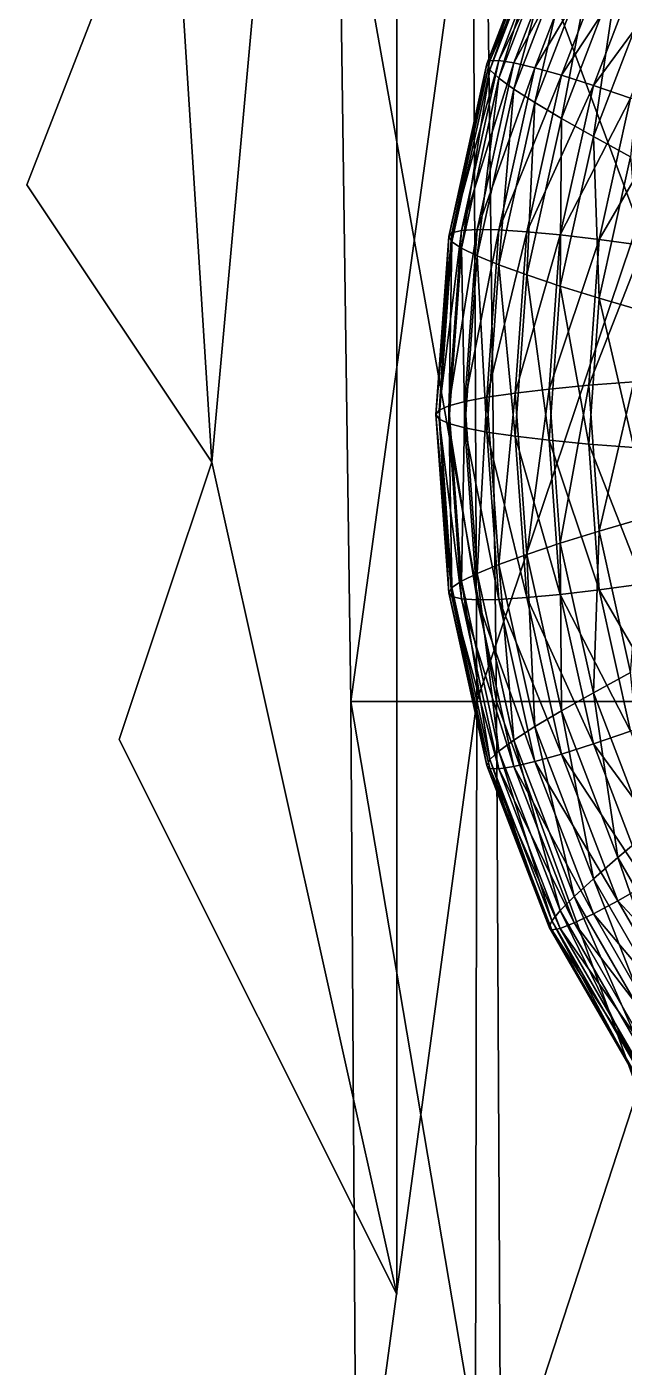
# Model space of a CAD drawing. Header units: metres. Extents: x -4.19 to 4.19, y -6.6 to 2.07.
# Drawn here: x -1.187 to -0.622, y -5.002 to -3.733 of the extents above; entities that cross this region are included whole.
import ezdxf

# ---------------------------------------------------------------- set-up
doc = ezdxf.new("R2010")
doc.units = ezdxf.units.M

msp = doc.modelspace()

# ---------------------------------------------------------------- linework, layer by layer
at = {"layer": 'Cockpit'}
for points in [[(-0.7518, -3.7682, 0.3813), (-0.6902, -3.6126, 0.4022), (-0.6928, -3.615, 0.4195)], [(-0.7518, -3.7682, 0.3813), (-0.7489, -3.7653, 0.3641), (-0.6902, -3.6126, 0.4022)], [(-0.7489, -3.7737, 0.3979), (-0.7518, -3.7682, 0.3813), (-0.6928, -3.615, 0.4195)], [(-0.7489, -3.7653, 0.3641), (-0.6823, -3.6139, 0.384), (-0.6902, -3.6126, 0.4022)], [(-0.7489, -3.7653, 0.3641), (-0.7403, -3.7649, 0.3464), (-0.6823, -3.6139, 0.384)], [(-0.7489, -3.7737, 0.3979), (-0.6928, -3.615, 0.4195), (-0.6902, -3.621, 0.436)], [(-0.7403, -3.7649, 0.3464), (-0.6692, -3.619, 0.3652), (-0.6823, -3.6139, 0.384)], [(-0.7403, -3.7817, 0.4137), (-0.7489, -3.7737, 0.3979), (-0.6902, -3.621, 0.436)], [(-0.7403, -3.7649, 0.3464), (-0.7261, -3.767, 0.3283), (-0.6692, -3.619, 0.3652)], [(-0.7403, -3.7817, 0.4137), (-0.6902, -3.621, 0.436), (-0.6823, -3.6307, 0.4514)], [(-0.7261, -3.767, 0.3283), (-0.651, -3.6277, 0.3459), (-0.6692, -3.619, 0.3652)], [(-0.7261, -3.767, 0.3283), (-0.7064, -3.7717, 0.3099), (-0.651, -3.6277, 0.3459)], [(-0.7064, -3.7717, 0.3099), (-0.6279, -3.64, 0.3262), (-0.651, -3.6277, 0.3459)], [(-0.7261, -3.7921, 0.4287), (-0.7403, -3.7817, 0.4137), (-0.6823, -3.6307, 0.4514)], [(-0.7261, -3.7921, 0.4287), (-0.6823, -3.6307, 0.4514), (-0.6692, -3.644, 0.4656)], [(-0.7064, -3.7717, 0.3099), (-0.6813, -3.7789, 0.2915), (-0.6279, -3.64, 0.3262)], [(-0.6813, -3.7789, 0.2915), (-0.6, -3.6558, 0.3063), (-0.6279, -3.64, 0.3262)], [(-0.7064, -3.8048, 0.4427), (-0.7261, -3.7921, 0.4287), (-0.6692, -3.644, 0.4656)], [(-0.7064, -3.8048, 0.4427), (-0.6692, -3.644, 0.4656), (-0.651, -3.6608, 0.4786)], [(-0.6813, -3.8198, 0.4556), (-0.7064, -3.8048, 0.4427), (-0.651, -3.6608, 0.4786)], [(-0.6813, -3.7789, 0.2915), (-0.651, -3.7885, 0.2732), (-0.6, -3.6558, 0.3063)], [(-0.6813, -3.8198, 0.4556), (-0.651, -3.6608, 0.4786), (-0.6279, -3.6809, 0.4902)], [(-0.651, -3.7885, 0.2732), (-0.5675, -3.6749, 0.2863), (-0.6, -3.6558, 0.3063)], [(-0.651, -3.7885, 0.2732), (-0.6158, -3.8005, 0.255), (-0.5675, -3.6749, 0.2863)], [(-0.651, -3.8369, 0.4673), (-0.6813, -3.8198, 0.4556), (-0.6279, -3.6809, 0.4902)], [(-0.651, -3.8369, 0.4673), (-0.6279, -3.6809, 0.4902), (-0.6, -3.7041, 0.5004)], [(-0.6158, -3.856, 0.4777), (-0.651, -3.8369, 0.4673), (-0.6, -3.7041, 0.5004)], [(-0.7878, -3.9316, 0.3406), (-0.7489, -3.7653, 0.3641), (-0.7518, -3.7682, 0.3813)], [(-0.7878, -3.9316, 0.3406), (-0.7848, -3.928, 0.3235), (-0.7489, -3.7653, 0.3641)], [(-0.7848, -3.928, 0.3235), (-0.7403, -3.7649, 0.3464), (-0.7489, -3.7653, 0.3641)], [(-0.7848, -3.928, 0.3235), (-0.7759, -3.9258, 0.3062), (-0.7403, -3.7649, 0.3464)], [(-0.7759, -3.9258, 0.3062), (-0.7261, -3.767, 0.3283), (-0.7403, -3.7649, 0.3464)], [(-0.7759, -3.9258, 0.3062), (-0.761, -3.9248, 0.2889), (-0.7261, -3.767, 0.3283)], [(-0.761, -3.9248, 0.2889), (-0.7064, -3.7717, 0.3099), (-0.7261, -3.767, 0.3283)], [(-0.7848, -3.9365, 0.3573), (-0.7878, -3.9316, 0.3406), (-0.7518, -3.7682, 0.3813)], [(-0.7848, -3.9365, 0.3573), (-0.7518, -3.7682, 0.3813), (-0.7489, -3.7737, 0.3979)], [(-0.7759, -3.9426, 0.3736), (-0.7848, -3.9365, 0.3573), (-0.7489, -3.7737, 0.3979)], [(-0.7759, -3.9426, 0.3736), (-0.7489, -3.7737, 0.3979), (-0.7403, -3.7817, 0.4137)], [(-0.761, -3.9248, 0.2889), (-0.7403, -3.9252, 0.2717), (-0.7064, -3.7717, 0.3099)], [(-0.7403, -3.9252, 0.2717), (-0.6813, -3.7789, 0.2915), (-0.7064, -3.7717, 0.3099)], [(-0.7403, -3.9252, 0.2717), (-0.714, -3.9269, 0.2546), (-0.6813, -3.7789, 0.2915)], [(-0.714, -3.9269, 0.2546), (-0.651, -3.7885, 0.2732), (-0.6813, -3.7789, 0.2915)], [(-0.761, -3.9499, 0.3894), (-0.7759, -3.9426, 0.3736), (-0.7403, -3.7817, 0.4137)], [(-0.761, -3.9499, 0.3894), (-0.7403, -3.7817, 0.4137), (-0.7261, -3.7921, 0.4287)], [(-0.7403, -3.9583, 0.4044), (-0.761, -3.9499, 0.3894), (-0.7261, -3.7921, 0.4287)], [(-0.7403, -3.9583, 0.4044), (-0.7261, -3.7921, 0.4287), (-0.7064, -3.8048, 0.4427)], [(-0.714, -3.9269, 0.2546), (-0.6823, -3.93, 0.2379), (-0.651, -3.7885, 0.2732)], [(-0.6823, -3.93, 0.2379), (-0.6158, -3.8005, 0.255), (-0.651, -3.7885, 0.2732)], [(-0.714, -3.9678, 0.4187), (-0.7403, -3.9583, 0.4044), (-0.7064, -3.8048, 0.4427)], [(-0.714, -3.9678, 0.4187), (-0.7064, -3.8048, 0.4427), (-0.6813, -3.8198, 0.4556)], [(-0.6823, -3.93, 0.2379), (-0.6454, -3.9343, 0.2217), (-0.6158, -3.8005, 0.255)], [(-0.6454, -3.9343, 0.2217), (-0.5759, -3.8148, 0.2372), (-0.6158, -3.8005, 0.255)], [(-0.6454, -3.9343, 0.2217), (-0.6035, -3.9399, 0.206), (-0.5759, -3.8148, 0.2372)], [(-0.6823, -3.9784, 0.432), (-0.714, -3.9678, 0.4187), (-0.6813, -3.8198, 0.4556)], [(-0.6823, -3.9784, 0.432), (-0.6813, -3.8198, 0.4556), (-0.651, -3.8369, 0.4673)], [(-0.6454, -3.9898, 0.4443), (-0.6823, -3.9784, 0.432), (-0.651, -3.8369, 0.4673)], [(-0.6454, -3.9898, 0.4443), (-0.651, -3.8369, 0.4673), (-0.6158, -3.856, 0.4777)], [(-0.6035, -4.0021, 0.4555), (-0.6454, -3.9898, 0.4443), (-0.6158, -3.856, 0.4777)], [(-0.8, -4.1001, 0.2986), (-0.7848, -3.928, 0.3235), (-0.7878, -3.9316, 0.3406)], [(-0.8, -4.1001, 0.2986), (-0.797, -4.0959, 0.2817), (-0.7848, -3.928, 0.3235)], [(-0.797, -4.1043, 0.3155), (-0.8, -4.1001, 0.2986), (-0.7878, -3.9316, 0.3406)], [(-0.797, -4.0959, 0.2817), (-0.7759, -3.9258, 0.3062), (-0.7848, -3.928, 0.3235)], [(-0.797, -4.0959, 0.2817), (-0.7878, -4.0917, 0.2649), (-0.7759, -3.9258, 0.3062)], [(-0.797, -4.1043, 0.3155), (-0.7878, -3.9316, 0.3406), (-0.7848, -3.9365, 0.3573)], [(-0.7878, -4.0917, 0.2649), (-0.761, -3.9248, 0.2889), (-0.7759, -3.9258, 0.3062)], [(-0.7878, -4.0917, 0.2649), (-0.7727, -4.0876, 0.2483), (-0.761, -3.9248, 0.2889)], [(-0.7727, -4.0876, 0.2483), (-0.7403, -3.9252, 0.2717), (-0.761, -3.9248, 0.2889)], [(-0.7727, -4.0876, 0.2483), (-0.7518, -4.0836, 0.2322), (-0.7403, -3.9252, 0.2717)], [(-0.7518, -4.0836, 0.2322), (-0.714, -3.9269, 0.2546), (-0.7403, -3.9252, 0.2717)], [(-0.7518, -4.0836, 0.2322), (-0.725, -4.0797, 0.2166), (-0.714, -3.9269, 0.2546)], [(-0.725, -4.0797, 0.2166), (-0.6823, -3.93, 0.2379), (-0.714, -3.9269, 0.2546)], [(-0.725, -4.0797, 0.2166), (-0.6928, -4.0759, 0.2015), (-0.6823, -3.93, 0.2379)], [(-0.6928, -4.0759, 0.2015), (-0.6454, -3.9343, 0.2217), (-0.6823, -3.93, 0.2379)], [(-0.7878, -4.1085, 0.3323), (-0.797, -4.1043, 0.3155), (-0.7848, -3.9365, 0.3573)], [(-0.7878, -4.1085, 0.3323), (-0.7848, -3.9365, 0.3573), (-0.7759, -3.9426, 0.3736)], [(-0.7727, -4.1126, 0.3488), (-0.7878, -4.1085, 0.3323), (-0.7759, -3.9426, 0.3736)], [(-0.7727, -4.1126, 0.3488), (-0.7759, -3.9426, 0.3736), (-0.761, -3.9499, 0.3894)], [(-0.6928, -4.0759, 0.2015), (-0.6553, -4.0723, 0.1873), (-0.6454, -3.9343, 0.2217)], [(-0.6553, -4.0723, 0.1873), (-0.6035, -3.9399, 0.206), (-0.6454, -3.9343, 0.2217)], [(-0.6553, -4.0723, 0.1873), (-0.6128, -4.069, 0.1738), (-0.6035, -3.9399, 0.206)], [(-0.7518, -4.1166, 0.3649), (-0.7727, -4.1126, 0.3488), (-0.761, -3.9499, 0.3894)], [(-0.7518, -4.1166, 0.3649), (-0.761, -3.9499, 0.3894), (-0.7403, -3.9583, 0.4044)], [(-0.725, -4.1205, 0.3806), (-0.7518, -4.1166, 0.3649), (-0.7403, -3.9583, 0.4044)], [(-0.725, -4.1205, 0.3806), (-0.7403, -3.9583, 0.4044), (-0.714, -3.9678, 0.4187)], [(-0.6928, -4.1243, 0.3956), (-0.725, -4.1205, 0.3806), (-0.714, -3.9678, 0.4187)], [(-0.6928, -4.1243, 0.3956), (-0.714, -3.9678, 0.4187), (-0.6823, -3.9784, 0.432)], [(-0.6553, -4.1279, 0.4099), (-0.6928, -4.1243, 0.3956), (-0.6823, -3.9784, 0.432)], [(-0.6553, -4.1279, 0.4099), (-0.6823, -3.9784, 0.432), (-0.6454, -3.9898, 0.4443)], [(-0.6128, -4.1312, 0.4233), (-0.6553, -4.1279, 0.4099), (-0.6454, -3.9898, 0.4443)], [(-0.6128, -4.1312, 0.4233), (-0.6454, -3.9898, 0.4443), (-0.6035, -4.0021, 0.4555)], [(-0.6454, -4.2104, 0.1528), (-0.6128, -4.069, 0.1738), (-0.6553, -4.0723, 0.1873)], [(-0.6454, -4.2104, 0.1528), (-0.6035, -4.1981, 0.1416), (-0.6128, -4.069, 0.1738)], [(-0.761, -4.2503, 0.2078), (-0.7518, -4.0836, 0.2322), (-0.7727, -4.0876, 0.2483)], [(-0.761, -4.2503, 0.2078), (-0.7403, -4.2419, 0.1927), (-0.7518, -4.0836, 0.2322)], [(-0.7403, -4.2419, 0.1927), (-0.725, -4.0797, 0.2166), (-0.7518, -4.0836, 0.2322)], [(-0.7403, -4.2419, 0.1927), (-0.714, -4.2324, 0.1785), (-0.725, -4.0797, 0.2166)], [(-0.714, -4.2324, 0.1785), (-0.6928, -4.0759, 0.2015), (-0.725, -4.0797, 0.2166)], [(-0.714, -4.2324, 0.1785), (-0.6823, -4.2218, 0.1652), (-0.6928, -4.0759, 0.2015)], [(-0.6823, -4.2218, 0.1652), (-0.6553, -4.0723, 0.1873), (-0.6928, -4.0759, 0.2015)], [(-0.6823, -4.2218, 0.1652), (-0.6454, -4.2104, 0.1528), (-0.6553, -4.0723, 0.1873)], [(-0.7878, -4.2686, 0.2566), (-0.797, -4.0959, 0.2817), (-0.8, -4.1001, 0.2986)], [(-0.7848, -4.2637, 0.2398), (-0.7878, -4.0917, 0.2649), (-0.797, -4.0959, 0.2817)], [(-0.7878, -4.2686, 0.2566), (-0.7848, -4.2637, 0.2398), (-0.797, -4.0959, 0.2817)], [(-0.7759, -4.2576, 0.2235), (-0.7727, -4.0876, 0.2483), (-0.7878, -4.0917, 0.2649)], [(-0.7848, -4.2637, 0.2398), (-0.7759, -4.2576, 0.2235), (-0.7878, -4.0917, 0.2649)], [(-0.7759, -4.2576, 0.2235), (-0.761, -4.2503, 0.2078), (-0.7727, -4.0876, 0.2483)], [(-0.7848, -4.2722, 0.2736), (-0.8, -4.1001, 0.2986), (-0.797, -4.1043, 0.3155)], [(-0.7848, -4.2722, 0.2736), (-0.7878, -4.2686, 0.2566), (-0.8, -4.1001, 0.2986)], [(-0.7759, -4.2744, 0.2909), (-0.797, -4.1043, 0.3155), (-0.7878, -4.1085, 0.3323)], [(-0.7759, -4.2744, 0.2909), (-0.7848, -4.2722, 0.2736), (-0.797, -4.1043, 0.3155)], [(-0.761, -4.2754, 0.3082), (-0.7878, -4.1085, 0.3323), (-0.7727, -4.1126, 0.3488)], [(-0.761, -4.2754, 0.3082), (-0.7759, -4.2744, 0.2909), (-0.7878, -4.1085, 0.3323)], [(-0.7403, -4.275, 0.3255), (-0.7727, -4.1126, 0.3488), (-0.7518, -4.1166, 0.3649)], [(-0.7403, -4.275, 0.3255), (-0.761, -4.2754, 0.3082), (-0.7727, -4.1126, 0.3488)], [(-0.714, -4.2733, 0.3425), (-0.7518, -4.1166, 0.3649), (-0.725, -4.1205, 0.3806)], [(-0.714, -4.2733, 0.3425), (-0.7403, -4.275, 0.3255), (-0.7518, -4.1166, 0.3649)], [(-0.6823, -4.2702, 0.3592), (-0.725, -4.1205, 0.3806), (-0.6928, -4.1243, 0.3956)], [(-0.6823, -4.2702, 0.3592), (-0.714, -4.2733, 0.3425), (-0.725, -4.1205, 0.3806)], [(-0.6454, -4.2659, 0.3755), (-0.6928, -4.1243, 0.3956), (-0.6553, -4.1279, 0.4099)], [(-0.6454, -4.2659, 0.3755), (-0.6823, -4.2702, 0.3592), (-0.6928, -4.1243, 0.3956)], [(-0.6035, -4.2603, 0.3911), (-0.6553, -4.1279, 0.4099), (-0.6128, -4.1312, 0.4233)], [(-0.6035, -4.2603, 0.3911), (-0.6454, -4.2659, 0.3755), (-0.6553, -4.1279, 0.4099)], [(-0.6158, -4.3442, 0.1195), (-0.6035, -4.1981, 0.1416), (-0.6454, -4.2104, 0.1528)], [(-0.651, -4.3633, 0.1299), (-0.6454, -4.2104, 0.1528), (-0.6823, -4.2218, 0.1652)], [(-0.651, -4.3633, 0.1299), (-0.6158, -4.3442, 0.1195), (-0.6454, -4.2104, 0.1528)], [(-0.6813, -4.3804, 0.1416), (-0.6823, -4.2218, 0.1652), (-0.714, -4.2324, 0.1785)], [(-0.6813, -4.3804, 0.1416), (-0.651, -4.3633, 0.1299), (-0.6823, -4.2218, 0.1652)], [(-0.7064, -4.3954, 0.1544), (-0.714, -4.2324, 0.1785), (-0.7403, -4.2419, 0.1927)], [(-0.7064, -4.3954, 0.1544), (-0.6813, -4.3804, 0.1416), (-0.714, -4.2324, 0.1785)], [(-0.7261, -4.4081, 0.1684), (-0.7403, -4.2419, 0.1927), (-0.761, -4.2503, 0.2078)], [(-0.7261, -4.4081, 0.1684), (-0.7064, -4.3954, 0.1544), (-0.7403, -4.2419, 0.1927)], [(-0.7489, -4.4265, 0.1992), (-0.7759, -4.2576, 0.2235), (-0.7848, -4.2637, 0.2398)], [(-0.7403, -4.4185, 0.1834), (-0.761, -4.2503, 0.2078), (-0.7759, -4.2576, 0.2235)], [(-0.7489, -4.4265, 0.1992), (-0.7403, -4.4185, 0.1834), (-0.7759, -4.2576, 0.2235)], [(-0.7403, -4.4185, 0.1834), (-0.7261, -4.4081, 0.1684), (-0.761, -4.2503, 0.2078)], [(-0.5759, -4.3854, 0.3599), (-0.6454, -4.2659, 0.3755), (-0.6035, -4.2603, 0.3911)], [(-0.7518, -4.432, 0.2158), (-0.7848, -4.2637, 0.2398), (-0.7878, -4.2686, 0.2566)], [(-0.7489, -4.4349, 0.2331), (-0.7878, -4.2686, 0.2566), (-0.7848, -4.2722, 0.2736)], [(-0.7489, -4.4349, 0.2331), (-0.7518, -4.432, 0.2158), (-0.7878, -4.2686, 0.2566)], [(-0.7518, -4.432, 0.2158), (-0.7489, -4.4265, 0.1992), (-0.7848, -4.2637, 0.2398)], [(-0.7403, -4.4353, 0.2508), (-0.7848, -4.2722, 0.2736), (-0.7759, -4.2744, 0.2909)], [(-0.7403, -4.4353, 0.2508), (-0.7489, -4.4349, 0.2331), (-0.7848, -4.2722, 0.2736)], [(-0.7261, -4.4332, 0.2689), (-0.7759, -4.2744, 0.2909), (-0.761, -4.2754, 0.3082)], [(-0.7261, -4.4332, 0.2689), (-0.7403, -4.4353, 0.2508), (-0.7759, -4.2744, 0.2909)], [(-0.7064, -4.4285, 0.2872), (-0.761, -4.2754, 0.3082), (-0.7403, -4.275, 0.3255)], [(-0.6813, -4.4213, 0.3056), (-0.7403, -4.275, 0.3255), (-0.714, -4.2733, 0.3425)], [(-0.6813, -4.4213, 0.3056), (-0.7064, -4.4285, 0.2872), (-0.7403, -4.275, 0.3255)], [(-0.651, -4.4117, 0.3239), (-0.714, -4.2733, 0.3425), (-0.6823, -4.2702, 0.3592)], [(-0.651, -4.4117, 0.3239), (-0.6813, -4.4213, 0.3056), (-0.714, -4.2733, 0.3425)], [(-0.6158, -4.3997, 0.3421), (-0.6823, -4.2702, 0.3592), (-0.6454, -4.2659, 0.3755)], [(-0.6158, -4.3997, 0.3421), (-0.651, -4.4117, 0.3239), (-0.6823, -4.2702, 0.3592)], [(-0.5759, -4.3854, 0.3599), (-0.6158, -4.3997, 0.3421), (-0.6454, -4.2659, 0.3755)], [(-0.7064, -4.4285, 0.2872), (-0.7261, -4.4332, 0.2689), (-0.761, -4.2754, 0.3082)], [(-0.6, -4.4961, 0.0968), (-0.6158, -4.3442, 0.1195), (-0.651, -4.3633, 0.1299)], [(-0.6279, -4.5193, 0.1069), (-0.651, -4.3633, 0.1299), (-0.6813, -4.3804, 0.1416)], [(-0.6279, -4.5193, 0.1069), (-0.6, -4.4961, 0.0968), (-0.651, -4.3633, 0.1299)], [(-0.651, -4.5394, 0.1185), (-0.6813, -4.3804, 0.1416), (-0.7064, -4.3954, 0.1544)], [(-0.651, -4.5394, 0.1185), (-0.6279, -4.5193, 0.1069), (-0.6813, -4.3804, 0.1416)], [(-0.6692, -4.5562, 0.1315), (-0.7064, -4.3954, 0.1544), (-0.7261, -4.4081, 0.1684)], [(-0.6692, -4.5562, 0.1315), (-0.651, -4.5394, 0.1185), (-0.7064, -4.3954, 0.1544)], [(-0.5675, -4.5253, 0.3108), (-0.651, -4.4117, 0.3239), (-0.6158, -4.3997, 0.3421)], [(-0.6823, -4.5695, 0.1457), (-0.7261, -4.4081, 0.1684), (-0.7403, -4.4185, 0.1834)], [(-0.6823, -4.5695, 0.1457), (-0.6692, -4.5562, 0.1315), (-0.7261, -4.4081, 0.1684)], [(-0.6, -4.5444, 0.2908), (-0.6813, -4.4213, 0.3056), (-0.651, -4.4117, 0.3239)], [(-0.5675, -4.5253, 0.3108), (-0.6, -4.5444, 0.2908), (-0.651, -4.4117, 0.3239)], [(-0.6928, -4.5852, 0.1776), (-0.7489, -4.4265, 0.1992), (-0.7518, -4.432, 0.2158)], [(-0.6902, -4.5792, 0.1612), (-0.7403, -4.4185, 0.1834), (-0.7489, -4.4265, 0.1992)], [(-0.6928, -4.5852, 0.1776), (-0.6902, -4.5792, 0.1612), (-0.7489, -4.4265, 0.1992)], [(-0.6902, -4.5792, 0.1612), (-0.6823, -4.5695, 0.1457), (-0.7403, -4.4185, 0.1834)], [(-0.6279, -4.5602, 0.271), (-0.7064, -4.4285, 0.2872), (-0.6813, -4.4213, 0.3056)], [(-0.6, -4.5444, 0.2908), (-0.6279, -4.5602, 0.271), (-0.6813, -4.4213, 0.3056)], [(-0.6902, -4.5876, 0.195), (-0.7518, -4.432, 0.2158), (-0.7489, -4.4349, 0.2331)], [(-0.6902, -4.5876, 0.195), (-0.6928, -4.5852, 0.1776), (-0.7518, -4.432, 0.2158)], [(-0.6823, -4.5863, 0.2131), (-0.7489, -4.4349, 0.2331), (-0.7403, -4.4353, 0.2508)], [(-0.6823, -4.5863, 0.2131), (-0.6902, -4.5876, 0.195), (-0.7489, -4.4349, 0.2331)], [(-0.6692, -4.5812, 0.232), (-0.7403, -4.4353, 0.2508), (-0.7261, -4.4332, 0.2689)], [(-0.6692, -4.5812, 0.232), (-0.6823, -4.5863, 0.2131), (-0.7403, -4.4353, 0.2508)], [(-0.651, -4.5725, 0.2513), (-0.7261, -4.4332, 0.2689), (-0.7064, -4.4285, 0.2872)], [(-0.651, -4.5725, 0.2513), (-0.6692, -4.5812, 0.232), (-0.7261, -4.4332, 0.2689)], [(-0.6279, -4.5602, 0.271), (-0.651, -4.5725, 0.2513), (-0.7064, -4.4285, 0.2872)], [(-0.5554, -4.6449, 0.0756), (-0.6, -4.4961, 0.0968), (-0.6279, -4.5193, 0.1069)], [(-0.5759, -4.6696, 0.0861), (-0.6279, -4.5193, 0.1069), (-0.651, -4.5394, 0.1185)], [(-0.5759, -4.6696, 0.0861), (-0.5554, -4.6449, 0.0756), (-0.6279, -4.5193, 0.1069)], [(-0.592, -4.69, 0.0981), (-0.651, -4.5394, 0.1185), (-0.6692, -4.5562, 0.1315)], [(-0.592, -4.69, 0.0981), (-0.5759, -4.6696, 0.0861), (-0.651, -4.5394, 0.1185)], [(-0.5307, -4.6644, 0.2609), (-0.6279, -4.5602, 0.271), (-0.6, -4.5444, 0.2908)], [(-0.6035, -4.7059, 0.1117), (-0.6692, -4.5562, 0.1315), (-0.6823, -4.5695, 0.1457)], [(-0.6035, -4.7059, 0.1117), (-0.592, -4.69, 0.0981), (-0.6692, -4.5562, 0.1315)], [(-0.5554, -4.6858, 0.2396), (-0.651, -4.5725, 0.2513), (-0.6279, -4.5602, 0.271)], [(-0.5307, -4.6644, 0.2609), (-0.5554, -4.6858, 0.2396), (-0.6279, -4.5602, 0.271)], [(-0.6128, -4.7238, 0.1431), (-0.6902, -4.5792, 0.1612), (-0.6928, -4.5852, 0.1776)], [(-0.6105, -4.7172, 0.1267), (-0.6823, -4.5695, 0.1457), (-0.6902, -4.5792, 0.1612)], [(-0.6128, -4.7238, 0.1431), (-0.6105, -4.7172, 0.1267), (-0.6902, -4.5792, 0.1612)], [(-0.6105, -4.7172, 0.1267), (-0.6035, -4.7059, 0.1117), (-0.6823, -4.5695, 0.1457)], [(-0.5759, -4.7027, 0.2188), (-0.6692, -4.5812, 0.232), (-0.651, -4.5725, 0.2513)], [(-0.5554, -4.6858, 0.2396), (-0.5759, -4.7027, 0.2188), (-0.651, -4.5725, 0.2513)], [(-0.6105, -4.7256, 0.1606), (-0.6928, -4.5852, 0.1776), (-0.6902, -4.5876, 0.195)], [(-0.6105, -4.7256, 0.1606), (-0.6128, -4.7238, 0.1431), (-0.6928, -4.5852, 0.1776)], [(-0.6035, -4.7227, 0.1791), (-0.6902, -4.5876, 0.195), (-0.6823, -4.5863, 0.2131)], [(-0.6035, -4.7227, 0.1791), (-0.6105, -4.7256, 0.1606), (-0.6902, -4.5876, 0.195)], [(-0.592, -4.7151, 0.1986), (-0.6823, -4.5863, 0.2131), (-0.6692, -4.5812, 0.232)], [(-0.592, -4.7151, 0.1986), (-0.6035, -4.7227, 0.1791), (-0.6823, -4.5863, 0.2131)], [(-0.5759, -4.7027, 0.2188), (-0.592, -4.7151, 0.1986), (-0.6692, -4.5812, 0.232)]]:
    msp.add_3dface(points, dxfattribs=at)
at = {"layer": 'Fin 4'}
for points in [[(-0.837, -2.22, 0.0355), (-1.012, -4.145, 0.0355), (-1.0509, -3.5325, 0.0355)], [(-0.837, -2.22, -0.0345), (-1.0509, -3.5325, -0.0345), (-1.012, -4.145, -0.0345)], [(-0.837, -2.22, 0.0355), (-0.837, -4.9325, 0.0355), (-1.012, -4.145, 0.0355)], [(-0.837, -4.9325, -0.0345), (-0.837, -2.22, -0.0345), (-1.012, -4.145, -0.0345)], [(-0.837, -2.22, 0.0355), (-0.837, -4.9325, -0.0345), (-0.837, -4.9325, 0.0355)], [(-0.837, -2.22, 0.0355), (-0.837, -2.22, -0.0345), (-0.837, -4.9325, -0.0345)], [(-1.187, -3.8825, 0.0355), (-1.0509, -3.5325, -0.0345), (-1.0509, -3.5325, 0.0355)], [(-1.187, -3.8825, 0.0355), (-1.187, -3.8825, -0.0345), (-1.0509, -3.5325, -0.0345)], [(-1.0509, -3.5325, 0.0355), (-1.012, -4.145, 0.0355), (-1.187, -3.8825, 0.0355)], [(-1.0509, -3.5325, -0.0345), (-1.187, -3.8825, -0.0345), (-1.012, -4.145, -0.0345)], [(-1.012, -4.145, 0.0355), (-1.187, -3.8825, -0.0345), (-1.187, -3.8825, 0.0355)], [(-1.012, -4.145, 0.0355), (-1.012, -4.145, -0.0345), (-1.187, -3.8825, -0.0345)], [(-1.0995, -4.4075, 0.0355), (-1.012, -4.145, -0.0345), (-1.012, -4.145, 0.0355)], [(-1.0995, -4.4075, 0.0355), (-1.0995, -4.4075, -0.0345), (-1.012, -4.145, -0.0345)], [(-1.0995, -4.4075, 0.0355), (-1.012, -4.145, 0.0355), (-0.837, -4.9325, 0.0355)], [(-1.0995, -4.4075, -0.0345), (-0.837, -4.9325, -0.0345), (-1.012, -4.145, -0.0345)], [(-0.837, -4.9325, 0.0355), (-1.0995, -4.4075, -0.0345), (-1.0995, -4.4075, 0.0355)], [(-0.837, -4.9325, 0.0355), (-0.837, -4.9325, -0.0345), (-1.0995, -4.4075, -0.0345)]]:
    msp.add_3dface(points, dxfattribs=at)
at = {"layer": 'Hull 2'}
for points in [[(-0.8922, -3.5317, -0.377), (-0.7428, -4.3717, -0.3644), (-0.7528, -3.5317, -0.465)], [(-0.8922, -3.5317, -0.377), (-0.8804, -4.3717, -0.2785), (-0.7428, -4.3717, -0.3644)], [(-0.8922, -3.5317, -0.2729), (-0.8804, -4.3717, -0.2785), (-0.8922, -3.5317, -0.377)], [(-0.8922, -3.5317, -0.2729), (-0.8804, -4.3717, -0.2129), (-0.8804, -4.3717, -0.2785)], [(-0.8922, -3.5317, -0.0441), (-0.8804, -4.3717, -0.2129), (-0.8922, -3.5317, -0.2729)], [(-0.8922, -3.5317, -0.0441), (-0.8804, -4.3717, -0.0687), (-0.8804, -4.3717, -0.2129)], [(-0.8922, -3.5317, 0.1847), (-0.8804, -4.3717, -0.0687), (-0.8922, -3.5317, -0.0441)], [(-0.8922, -3.5317, 0.1847), (-0.8804, -4.3717, 0.0755), (-0.8804, -4.3717, -0.0687)], [(-0.8922, -3.5317, 0.2888), (-0.8804, -4.3717, 0.0755), (-0.8922, -3.5317, 0.1847)], [(-0.8922, -3.5317, 0.2888), (-0.8804, -4.3717, 0.1411), (-0.8804, -4.3717, 0.0755)], [(-0.765, -3.5317, 0.3339), (-0.8804, -4.3717, 0.1411), (-0.8922, -3.5317, 0.2888)], [(-0.765, -3.5317, 0.3339), (-0.7612, -4.3717, 0.1631), (-0.8804, -4.3717, 0.1411)], [(-0.4788, -3.5317, 0.4561), (-0.7612, -4.3717, 0.1631), (-0.765, -3.5317, 0.3339)], [(-0.4788, -3.5317, 0.4561), (-0.4892, -4.3717, 0.2449), (-0.7612, -4.3717, 0.1631)], [(-0.7528, -3.5317, -0.465), (-0.4402, -4.3717, -0.5535), (-0.4461, -3.5317, -0.6588)], [(-0.7528, -3.5317, -0.465), (-0.7428, -4.3717, -0.3644), (-0.4402, -4.3717, -0.5535)], [(-0.8804, -4.3717, -0.2785), (-0.7383, -5.2117, -0.257), (-0.7428, -4.3717, -0.3644)], [(-0.8804, -4.3717, -0.2785), (-0.875, -5.2117, -0.175), (-0.7383, -5.2117, -0.257)], [(-0.8804, -4.3717, -0.2129), (-0.875, -5.2117, -0.175), (-0.8804, -4.3717, -0.2785)], [(-0.8804, -4.3717, -0.2129), (-0.875, -5.2117, -0.1477), (-0.875, -5.2117, -0.175)], [(-0.8804, -4.3717, -0.0687), (-0.875, -5.2117, -0.1477), (-0.8804, -4.3717, -0.2129)], [(-0.8804, -4.3717, -0.0687), (-0.875, -5.2117, -0.0875), (-0.875, -5.2117, -0.1477)], [(-0.8804, -4.3717, 0.0755), (-0.875, -5.2117, -0.0875), (-0.8804, -4.3717, -0.0687)], [(-0.8804, -4.3717, 0.0755), (-0.875, -5.2117, -0.0273), (-0.875, -5.2117, -0.0875)], [(-0.8804, -4.3717, 0.1411), (-0.875, -5.2117, -0.0273), (-0.8804, -4.3717, 0.0755)], [(-0.8804, -4.3717, 0.1411), (-0.875, -5.2117, 0), (-0.875, -5.2117, -0.0273)], [(-0.7612, -4.3717, 0.1631), (-0.875, -5.2117, 0), (-0.8804, -4.3717, 0.1411)], [(-0.7612, -4.3717, 0.1631), (-0.7629, -5.2117, 0), (-0.875, -5.2117, 0)], [(-0.4892, -4.3717, 0.2449), (-0.7629, -5.2117, 0), (-0.7612, -4.3717, 0.1631)], [(-0.4892, -4.3717, 0.2449), (-0.5031, -5.2117, 0.0437), (-0.7629, -5.2117, 0)], [(-0.7428, -4.3717, -0.3644), (-0.4375, -5.2117, -0.4375), (-0.4402, -4.3717, -0.5535)], [(-0.7428, -4.3717, -0.3644), (-0.7383, -5.2117, -0.257), (-0.4375, -5.2117, -0.4375)]]:
    msp.add_3dface(points, dxfattribs=at)

doc.saveas('drawing.dxf')
